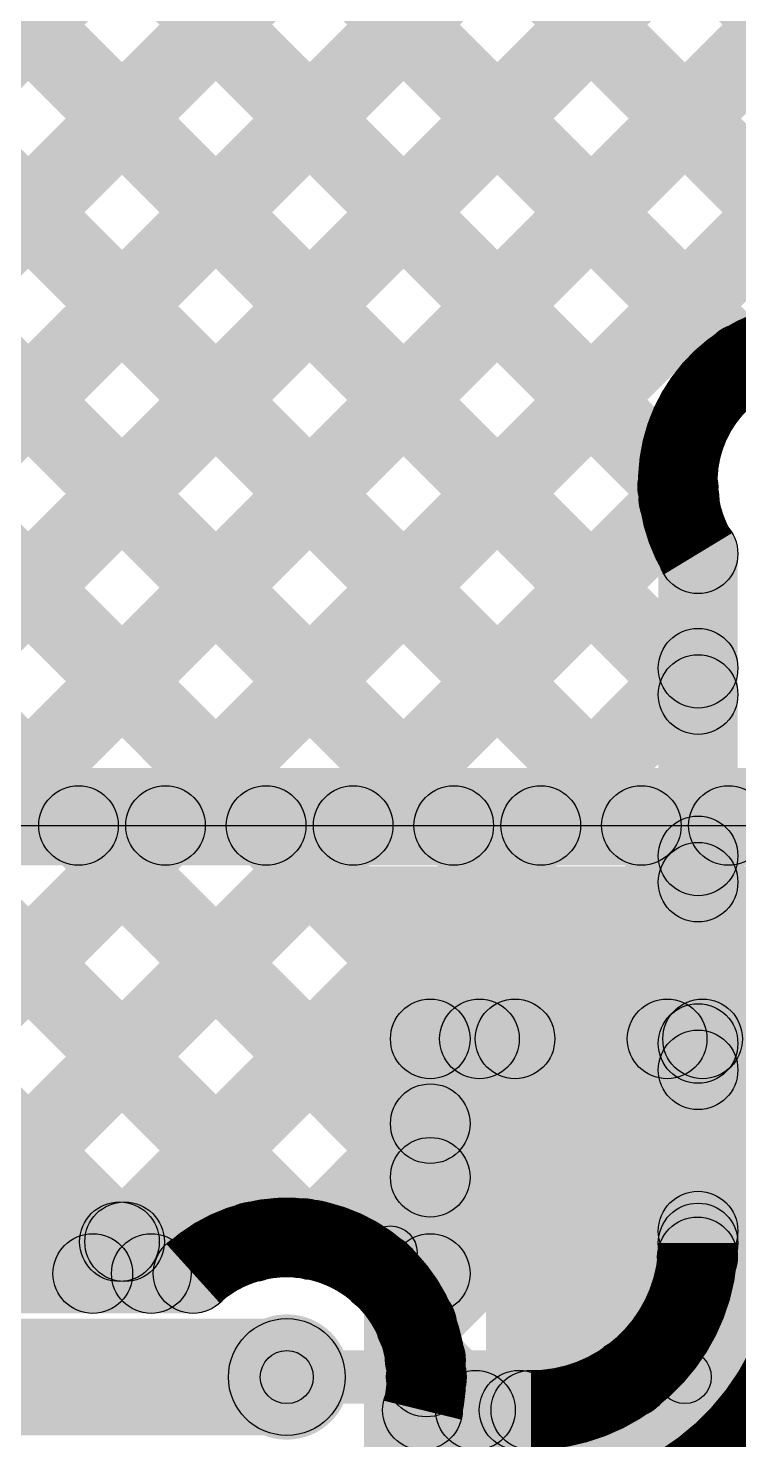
# Model space of a CAD drawing. Header units: millimetres. Extents: x 0 to 210, y 0 to 213.
# Drawn here: x 1.1823 to 1.3162, y 1.0369 to 1.3029 of the extents above; entities that cross this region are included whole.
import ezdxf

# ---------------------------------------------------------------- set-up
doc = ezdxf.new("R2010")
doc.units = ezdxf.units.MM
doc.header["$MEASUREMENT"] = 0
for name, color, linetype in [('BottomLayer', 5, 'Continuous'), ('TopLayer', 1, 'Continuous'), ('TopOverlay', 2, 'Continuous'), ('TopPaste', 8, 'Continuous'), ('TopSolder', 216, 'Continuous'), ('ViaHoleLayer', 16, 'Continuous')]:
    doc.layers.add(name, color=color, linetype=linetype)

# ---------------------------------------------------------------- blocks, each defined once
blk = doc.blocks.new('SLF10145T_100M2R5_PF_33')
at = {"layer": 'TopOverlay'}
blk.add_hatch(color=2, dxfattribs=at).paths.add_polyline_path([(0.204, 0.209), (0.204, 0.199), (-0.166, 0.199), (-0.166, 0.209)])
blk = doc.blocks.new('SMA_36')
at = {"layer": 'TopLayer'}
blk.add_hatch(color=1, dxfattribs=at).paths.add_polyline_path([(-0.12795, 0.03346), (-0.02953, 0.03346), (-0.02953, -0.03346), (-0.12795, -0.03346)])
at = {"layer": 'TopOverlay'}
for points in [[(-0.175, -0.061), (-0.12906, -0.061), (-0.12906, 0.061), (-0.175, 0.061)], [(-0.12992, -0.061), (-0.1022, -0.061), (-0.1022, -0.03638), (-0.12992, -0.03638)], [(0.08315, -0.05043), (0.08315, -0.06043), (-0.1022, -0.06043), (-0.1022, -0.05043)]]:
    blk.add_hatch(color=2, dxfattribs=at).paths.add_polyline_path(points)
h = blk.add_hatch(color=2, dxfattribs=at)
edge = h.paths.add_edge_path()
edge.add_arc((-0.1022, -0.05543), 0.005, 0, 360)
at = {"layer": 'TopPaste'}
blk.add_hatch(color=8, dxfattribs=at).paths.add_polyline_path([(-0.12795, 0.03346), (-0.02953, 0.03346), (-0.02953, -0.03346), (-0.12795, -0.03346)])
at = {"layer": 'TopSolder'}
blk.add_hatch(color=216, dxfattribs=at).paths.add_polyline_path([(-0.13195, 0.03746), (-0.02553, 0.03746), (-0.02553, -0.03746), (-0.13195, -0.03746)])
at = {"layer": 'TopOverlay'}
blk.add_circle((-0.1022, -0.05543), 0.005, dxfattribs=at)

msp = doc.modelspace()

# ---------------------------------------------------------------- hatches: boundary and pattern name
at = {"layer": 'BottomLayer'}
for points in [[(1.14606, 1.25674), (1.13546, 1.26735), (1.43891, 1.5708), (1.44952, 1.5602)], [(1.06672, 1.54993), (1.07733, 1.56054), (1.4228, 1.21506), (1.4122, 1.20445)], [(1.0552, 1.5261), (1.0658, 1.5367), (1.4228, 1.1797), (1.4122, 1.1691)], [(1.0608, 1.13613), (1.0502, 1.14673), (1.41802, 1.51455), (1.42862, 1.50394)], [(1.0552, 1.49074), (1.0658, 1.50135), (1.32215, 1.245), (1.31155, 1.23439)], [(1.0608, 1.10077), (1.0502, 1.11138), (1.4122, 1.47338), (1.4228, 1.46277)], [(1.0552, 1.45538), (1.0658, 1.46599), (1.31001, 1.22178), (1.29941, 1.21117)], [(1.0552, 1.45539), (1.0658, 1.46599), (1.31001, 1.22178), (1.29941, 1.21118)], [(1.0608, 1.06541), (1.0502, 1.07602), (1.4122, 1.43802), (1.4228, 1.42741)], [(1.0552, 1.42003), (1.0658, 1.43064), (1.3138, 1.18264), (1.3032, 1.17203)], [(1.09609, 1.06535), (1.08548, 1.07595), (1.4122, 1.40267), (1.4228, 1.39206)], [(1.09609, 1.06535), (1.08548, 1.07595), (1.4122, 1.40267), (1.4228, 1.39206)], [(1.0552, 1.38467), (1.0658, 1.39528), (1.3138, 1.14728), (1.3032, 1.13667)], [(1.13504, 1.06894), (1.12443, 1.07954), (1.4122, 1.36731), (1.4228, 1.3567)], [(1.05309, 1.35142), (1.0637, 1.36203), (1.3138, 1.11192), (1.3032, 1.10132)], [(1.13306, 1.2361), (1.14367, 1.24671), (1.31369, 1.07668), (1.30309, 1.06607)], [(1.07474, 1.22371), (1.08535, 1.23432), (1.2395, 1.08016), (1.2289, 1.06955)], [(1.1109, 1.22291), (1.12151, 1.23351), (1.30104, 1.05398), (1.29043, 1.04337)], [(1.0502, 1.2129), (1.0608, 1.2235), (1.20476, 1.07954), (1.19416, 1.06894)], [(1.17039, 1.06894), (1.15978, 1.07954), (1.29961, 1.21937), (1.31022, 1.20876)], [(1.316, 1.074), (1.301, 1.074), (1.301, 1.20387), (1.316, 1.20387)], [(1.20575, 1.06894), (1.19514, 1.07954), (1.3032, 1.1876), (1.3138, 1.17699)], [(1.24141, 1.06925), (1.23081, 1.07985), (1.3032, 1.15224), (1.3138, 1.14164)], [(1.26073, 1.05321), (1.25012, 1.06382), (1.3032, 1.11689), (1.3138, 1.10628)], [(1.11074, 1.06674), (1.11074, 1.08174), (1.22452, 1.08174), (1.22452, 1.06674)], [(1.28007, 1.0372), (1.26947, 1.0478), (1.3032, 1.08153), (1.3138, 1.07093)], [(1.11074, 1.03774), (1.11074, 1.05974), (1.231, 1.05974), (1.231, 1.03774)], [(1.25181, 1.04664), (1.26242, 1.05724), (1.27186, 1.0478), (1.26125, 1.0372)], [(1.25656, 1.035), (1.25656, 1.05), (1.277, 1.05), (1.277, 1.035)]]:
    msp.add_hatch(color=5, dxfattribs=at).paths.add_polyline_path(points)
h = msp.add_hatch(color=5, dxfattribs=at)
edge = h.paths.add_edge_path()
edge.add_arc((1.31685, 1.23969), 0.0075, 0, 360)
h = msp.add_hatch(color=5, dxfattribs=at)
edge = h.paths.add_edge_path()
edge.add_arc((1.30471, 1.21648), 0.0075, 0, 360)
h = msp.add_hatch(color=5, dxfattribs=at)
edge = h.paths.add_edge_path()
edge.add_arc((1.30471, 1.21648), 0.0075, 0, 360)
h = msp.add_hatch(color=5, dxfattribs=at)
edge = h.paths.add_edge_path()
edge.add_arc((1.30492, 1.21407), 0.0075, 0, 360)
h = msp.add_hatch(color=5, dxfattribs=at)
edge = h.paths.add_edge_path()
edge.add_arc((1.3085, 1.20387), 0.0075, 0, 360)
h = msp.add_hatch(color=5, dxfattribs=at)
edge = h.paths.add_edge_path()
edge.add_arc((1.3085, 1.20387), 0.0075, 0, 360)
h = msp.add_hatch(color=5, dxfattribs=at)
edge = h.paths.add_edge_path()
edge.add_arc((1.3085, 1.1823), 0.0075, 0, 360)
h = msp.add_hatch(color=5, dxfattribs=at)
edge = h.paths.add_edge_path()
edge.add_arc((1.3085, 1.17733), 0.0075, 0, 360)
h = msp.add_hatch(color=5, dxfattribs=at)
edge = h.paths.add_edge_path()
edge.add_arc((1.3085, 1.14694), 0.0075, 0, 360)
h = msp.add_hatch(color=5, dxfattribs=at)
edge = h.paths.add_edge_path()
edge.add_arc((1.3085, 1.14198), 0.0075, 0, 360)
h = msp.add_hatch(color=5, dxfattribs=at)
edge = h.paths.add_edge_path()
edge.add_arc((1.3085, 1.11159), 0.0075, 0, 360)
h = msp.add_hatch(color=5, dxfattribs=at)
edge = h.paths.add_edge_path()
edge.add_arc((1.3085, 1.10662), 0.0075, 0, 360)
h = msp.add_hatch(color=5, dxfattribs=at)
edge = h.paths.add_edge_path()
edge.add_arc((1.3085, 1.07623), 0.0075, 0, 360)
h = msp.add_hatch(color=5, dxfattribs=at)
edge = h.paths.add_edge_path()
edge.add_arc((1.19946, 1.07424), 0.0075, 0, 360)
h = msp.add_hatch(color=5, dxfattribs=at)
edge = h.paths.add_edge_path()
edge.add_arc((1.20044, 1.07424), 0.0075, 0, 360)
h = msp.add_hatch(color=5, dxfattribs=at)
edge = h.paths.add_edge_path()
edge.add_arc((1.22452, 1.07424), 0.0075, 0, 360)
h = msp.add_hatch(color=5, dxfattribs=at)
edge = h.paths.add_edge_path()
edge.add_arc((1.22452, 1.07424), 0.0075, 0, 360)
h = msp.add_hatch(color=5, dxfattribs=at)
edge = h.paths.add_edge_path()
edge.add_arc((1.2342, 1.07486), 0.0075, 0, 360)
h = msp.add_hatch(color=5, dxfattribs=at)
edge = h.paths.add_edge_path()
edge.add_arc((1.23611, 1.07455), 0.0075, 0, 360)
h = msp.add_hatch(color=5, dxfattribs=at)
edge = h.paths.add_edge_path()
edge.add_arc((1.3085, 1.074), 0.0075, 0, 360)
h = msp.add_hatch(color=5, dxfattribs=at)
edge = h.paths.add_edge_path()
edge.add_arc((1.3085, 1.074), 0.0075, 0, 360)
h = msp.add_hatch(color=5, dxfattribs=at)
edge = h.paths.add_edge_path()
edge.add_arc((1.30839, 1.07138), 0.0075, 0, 360)
h = msp.add_hatch(color=5, dxfattribs=at)
edge = h.paths.add_edge_path()
edge.add_arc((1.25543, 1.05851), 0.0075, 0, 360)
h = msp.add_hatch(color=5, dxfattribs=at)
edge = h.paths.add_edge_path()
edge.add_arc((1.231, 1.04874), 0.01181, 0, 360)
h = msp.add_hatch(color=5, dxfattribs=at)
edge = h.paths.add_edge_path()
edge.add_arc((1.231, 1.04874), 0.011, 0, 360)
h = msp.add_hatch(color=5, dxfattribs=at)
edge = h.paths.add_edge_path()
edge.add_arc((1.25712, 1.05194), 0.0075, 0, 360)
h = msp.add_hatch(color=5, dxfattribs=at)
edge = h.paths.add_edge_path()
edge.add_arc((1.25731, 1.04874), 0.0075, 0, 360)
h = msp.add_hatch(color=5, dxfattribs=at)
edge = h.paths.add_edge_path()
edge.add_arc((1.25731, 1.04874), 0.0075, 0, 360)
h = msp.add_hatch(color=5, dxfattribs=at)
edge = h.paths.add_edge_path()
edge.add_arc((1.29573, 1.04868), 0.0075, 0, 360)
h = msp.add_hatch(color=5, dxfattribs=at)
edge = h.paths.add_edge_path()
edge.add_arc((1.25656, 1.0425), 0.0075, 0, 360)
h = msp.add_hatch(color=5, dxfattribs=at)
edge = h.paths.add_edge_path()
edge.add_arc((1.25656, 1.0425), 0.0075, 0, 360)
h = msp.add_hatch(color=5, dxfattribs=at)
edge = h.paths.add_edge_path()
edge.add_arc((1.26656, 1.0425), 0.0075, 0, 360)
h = msp.add_hatch(color=5, dxfattribs=at)
edge = h.paths.add_edge_path()
edge.add_arc((1.27477, 1.0425), 0.0075, 0, 360)
h = msp.add_hatch(color=5, dxfattribs=at)
edge = h.paths.add_edge_path()
edge.add_arc((1.277, 1.0425), 0.0075, 0, 360)
h = msp.add_hatch(color=5, dxfattribs=at)
edge = h.paths.add_edge_path()
edge.add_arc((1.277, 1.0425), 0.0075, 0, 360)
at = {"layer": 'TopLayer'}
for points in [[(1.13505, 1.14516), (1.13505, 1.16016), (1.50266, 1.16016), (1.50266, 1.14516)], [(1.14035, 1.07426), (1.12975, 1.08486), (1.20285, 1.15796), (1.21346, 1.14736)], [(1.15109, 1.14736), (1.1617, 1.15796), (1.2395, 1.08016), (1.2289, 1.06955)], [(1.16446, 1.06301), (1.15386, 1.07361), (1.23821, 1.15796), (1.24881, 1.14736)], [(1.18645, 1.14736), (1.19705, 1.15796), (1.26334, 1.09168), (1.25273, 1.08107)], [(1.19975, 1.06294), (1.18914, 1.07354), (1.27356, 1.15796), (1.28417, 1.14736)], [(1.2218, 1.14736), (1.23241, 1.15796), (1.27262, 1.11776), (1.26201, 1.10715)], [(1.25716, 1.14736), (1.26776, 1.15796), (1.30797, 1.11776), (1.29737, 1.10715)], [(1.27931, 1.10715), (1.26871, 1.11776), (1.30892, 1.15796), (1.31952, 1.14736)], [(1.29251, 1.14736), (1.30312, 1.15796), (1.34333, 1.11776), (1.33272, 1.10715)], [(1.31467, 1.10715), (1.30406, 1.11776), (1.34427, 1.15796), (1.35488, 1.14736)], [(1.12975, 1.13335), (1.14035, 1.14395), (1.21076, 1.07354), (1.20016, 1.06294)], [(1.25804, 1.10495), (1.25804, 1.11995), (1.35396, 1.11995), (1.35396, 1.10495)], [(1.26554, 1.06824), (1.25054, 1.06824), (1.25054, 1.11245), (1.26554, 1.11245)], [(1.24141, 1.06925), (1.23081, 1.07985), (1.25273, 1.10178), (1.26334, 1.09117)], [(1.16352, 1.06074), (1.16352, 1.07574), (1.21334, 1.07574), (1.21334, 1.06074)], [(1.24866, 1.06074), (1.24866, 1.07574), (1.25804, 1.07574), (1.25804, 1.06074)], [(1.16193, 1.04374), (1.16193, 1.05374), (1.231, 1.05374), (1.231, 1.04374)], [(1.231, 1.04374), (1.231, 1.05374), (1.306, 1.05374), (1.306, 1.04374)]]:
    msp.add_hatch(color=1, dxfattribs=at).paths.add_polyline_path(points)
h = msp.add_hatch(color=1, dxfattribs=at)
edge = h.paths.add_edge_path()
edge.add_arc((1.19175, 1.15266), 0.0075, 0, 360)
h = msp.add_hatch(color=1, dxfattribs=at)
edge = h.paths.add_edge_path()
edge.add_arc((1.20815, 1.15266), 0.0075, 0, 360)
h = msp.add_hatch(color=1, dxfattribs=at)
edge = h.paths.add_edge_path()
edge.add_arc((1.2271, 1.15266), 0.0075, 0, 360)
h = msp.add_hatch(color=1, dxfattribs=at)
edge = h.paths.add_edge_path()
edge.add_arc((1.24351, 1.15266), 0.0075, 0, 360)
h = msp.add_hatch(color=1, dxfattribs=at)
edge = h.paths.add_edge_path()
edge.add_arc((1.26246, 1.15266), 0.0075, 0, 360)
h = msp.add_hatch(color=1, dxfattribs=at)
edge = h.paths.add_edge_path()
edge.add_arc((1.27886, 1.15266), 0.0075, 0, 360)
h = msp.add_hatch(color=1, dxfattribs=at)
edge = h.paths.add_edge_path()
edge.add_arc((1.29782, 1.15266), 0.0075, 0, 360)
h = msp.add_hatch(color=1, dxfattribs=at)
edge = h.paths.add_edge_path()
edge.add_arc((1.31422, 1.15266), 0.0075, 0, 360)
h = msp.add_hatch(color=1, dxfattribs=at)
edge = h.paths.add_edge_path()
edge.add_arc((1.25804, 1.11245), 0.0075, 0, 360)
h = msp.add_hatch(color=1, dxfattribs=at)
edge = h.paths.add_edge_path()
edge.add_arc((1.25804, 1.11245), 0.0075, 0, 360)
h = msp.add_hatch(color=1, dxfattribs=at)
edge = h.paths.add_edge_path()
edge.add_arc((1.26731, 1.11245), 0.0075, 0, 360)
h = msp.add_hatch(color=1, dxfattribs=at)
edge = h.paths.add_edge_path()
edge.add_arc((1.27401, 1.11245), 0.0075, 0, 360)
h = msp.add_hatch(color=1, dxfattribs=at)
edge = h.paths.add_edge_path()
edge.add_arc((1.30267, 1.11245), 0.0075, 0, 360)
h = msp.add_hatch(color=1, dxfattribs=at)
edge = h.paths.add_edge_path()
edge.add_arc((1.30937, 1.11245), 0.0075, 0, 360)
h = msp.add_hatch(color=1, dxfattribs=at)
edge = h.paths.add_edge_path()
edge.add_arc((1.25804, 1.09648), 0.0075, 0, 360)
h = msp.add_hatch(color=1, dxfattribs=at)
edge = h.paths.add_edge_path()
edge.add_arc((1.25804, 1.08638), 0.0075, 0, 360)
h = msp.add_hatch(color=1, dxfattribs=at)
edge = h.paths.add_edge_path()
edge.add_arc((1.2342, 1.07486), 0.0075, 0, 360)
h = msp.add_hatch(color=1, dxfattribs=at)
edge = h.paths.add_edge_path()
edge.add_arc((1.23611, 1.07455), 0.0075, 0, 360)
h = msp.add_hatch(color=1, dxfattribs=at)
edge = h.paths.add_edge_path()
edge.add_arc((1.19444, 1.06824), 0.0075, 0, 360)
h = msp.add_hatch(color=1, dxfattribs=at)
edge = h.paths.add_edge_path()
edge.add_arc((1.20546, 1.06824), 0.0075, 0, 360)
h = msp.add_hatch(color=1, dxfattribs=at)
edge = h.paths.add_edge_path()
edge.add_arc((1.21334, 1.06824), 0.0075, 0, 360)
h = msp.add_hatch(color=1, dxfattribs=at)
edge = h.paths.add_edge_path()
edge.add_arc((1.21334, 1.06824), 0.0075, 0, 360)
h = msp.add_hatch(color=1, dxfattribs=at)
edge = h.paths.add_edge_path()
edge.add_arc((1.24866, 1.06824), 0.0075, 0, 360)
h = msp.add_hatch(color=1, dxfattribs=at)
edge = h.paths.add_edge_path()
edge.add_arc((1.24866, 1.06824), 0.0075, 0, 360)
h = msp.add_hatch(color=1, dxfattribs=at)
edge = h.paths.add_edge_path()
edge.add_arc((1.25804, 1.06824), 0.0075, 0, 360)
h = msp.add_hatch(color=1, dxfattribs=at)
edge = h.paths.add_edge_path()
edge.add_arc((1.25804, 1.06824), 0.0075, 0, 360)
h = msp.add_hatch(color=1, dxfattribs=at)
edge = h.paths.add_edge_path()
edge.add_arc((1.231, 1.04874), 0.01181, 0, 360)
h = msp.add_hatch(color=1, dxfattribs=at)
edge = h.paths.add_edge_path()
edge.add_arc((1.231, 1.04874), 0.005, 0, 360)
h = msp.add_hatch(color=1, dxfattribs=at)
edge = h.paths.add_edge_path()
edge.add_arc((1.231, 1.04874), 0.005, 0, 360)
h = msp.add_hatch(color=1, dxfattribs=at)
edge = h.paths.add_edge_path()
edge.add_arc((1.306, 1.04874), 0.005, 0, 360)
at = {"layer": 'ViaHoleLayer'}
h = msp.add_hatch(color=16, dxfattribs=at)
edge = h.paths.add_edge_path()
edge.add_arc((1.231, 1.04874), 0.00591, 0, 360)

# ---------------------------------------------------------------- linework, layer by layer
at = {"layer": 'BottomLayer'}
for points, const_width in [([(1.3085, 1.20387, -1.317727), (1.35731, 1.21751)], 0.015), ([(1.22452, 1.07424, -0.489152), (1.25731, 1.04874)], 0.015), ([(1.334, 1.074, -0.414214), (1.277, 1.017)], 0.022), ([(1.3085, 1.074, -0.414214), (1.277, 1.0425)], 0.015), ([(1.25731, 1.04874, -0.059934), (1.25656, 1.0425)], 0.015)]:
    msp.add_lwpolyline(points, format="xyb", dxfattribs=dict(at, const_width=const_width))
for centre, radius in [((1.31685, 1.23969), 0.0075), ((1.30471, 1.21648), 0.0075), ((1.30471, 1.21648), 0.0075), ((1.30492, 1.21407), 0.0075), ((1.3085, 1.20387), 0.0075), ((1.3085, 1.20387), 0.0075), ((1.3085, 1.1823), 0.0075), ((1.3085, 1.17733), 0.0075), ((1.3085, 1.14694), 0.0075), ((1.3085, 1.14198), 0.0075), ((1.3085, 1.11159), 0.0075), ((1.3085, 1.10662), 0.0075), ((1.3085, 1.07623), 0.0075), ((1.19946, 1.07424), 0.0075), ((1.20044, 1.07424), 0.0075), ((1.22452, 1.07424), 0.0075), ((1.22452, 1.07424), 0.0075), ((1.2342, 1.07486), 0.0075), ((1.23611, 1.07455), 0.0075), ((1.3085, 1.074), 0.0075), ((1.3085, 1.074), 0.0075), ((1.30839, 1.07138), 0.0075), ((1.25543, 1.05851), 0.0075), ((1.231, 1.04874), 0.011), ((1.25712, 1.05194), 0.0075), ((1.25731, 1.04874), 0.0075), ((1.25731, 1.04874), 0.0075), ((1.29573, 1.04868), 0.0075), ((1.25656, 1.0425), 0.0075), ((1.25656, 1.0425), 0.0075), ((1.26656, 1.0425), 0.0075), ((1.27477, 1.0425), 0.0075), ((1.277, 1.0425), 0.0075), ((1.277, 1.0425), 0.0075)]:
    msp.add_circle(centre, radius, dxfattribs=at)
at = {"layer": 'TopLayer'}
msp.add_line((1.04661, 1.15266), (1.50266, 1.15266), dxfattribs=at)
at = {"layer": 'TopLayer', "const_width": 0.015}
msp.add_lwpolyline([(1.21334, 1.06824, -0.385585), (1.24866, 1.06824)], format="xyb", dxfattribs=at)
at = {"layer": 'TopLayer'}
for centre, radius in [((1.19175, 1.15266), 0.0075), ((1.20815, 1.15266), 0.0075), ((1.2271, 1.15266), 0.0075), ((1.24351, 1.15266), 0.0075), ((1.26246, 1.15266), 0.0075), ((1.27886, 1.15266), 0.0075), ((1.29782, 1.15266), 0.0075), ((1.31422, 1.15266), 0.0075), ((1.25804, 1.11245), 0.0075), ((1.25804, 1.11245), 0.0075), ((1.26731, 1.11245), 0.0075), ((1.27401, 1.11245), 0.0075), ((1.30267, 1.11245), 0.0075), ((1.30937, 1.11245), 0.0075), ((1.25804, 1.09648), 0.0075), ((1.25804, 1.08638), 0.0075), ((1.2342, 1.07486), 0.0075), ((1.23611, 1.07455), 0.0075), ((1.19444, 1.06824), 0.0075), ((1.20546, 1.06824), 0.0075), ((1.21334, 1.06824), 0.0075), ((1.21334, 1.06824), 0.0075), ((1.24866, 1.06824), 0.0075), ((1.24866, 1.06824), 0.0075), ((1.25804, 1.06824), 0.0075), ((1.25804, 1.06824), 0.0075), ((1.231, 1.04874), 0.005), ((1.231, 1.04874), 0.005), ((1.306, 1.04874), 0.005)]:
    msp.add_circle(centre, radius, dxfattribs=at)

# ---------------------------------------------------------------- block references
for name, p, rotation in [('SLF10145T_100M2R5_PF_33', (1.276, 1.36251), 180), ('SMA_36', (1.306, 0.97), 270)]:
    msp.add_blockref(name, p, dxfattribs=dict(rotation=rotation))

doc.saveas('drawing.dxf')
